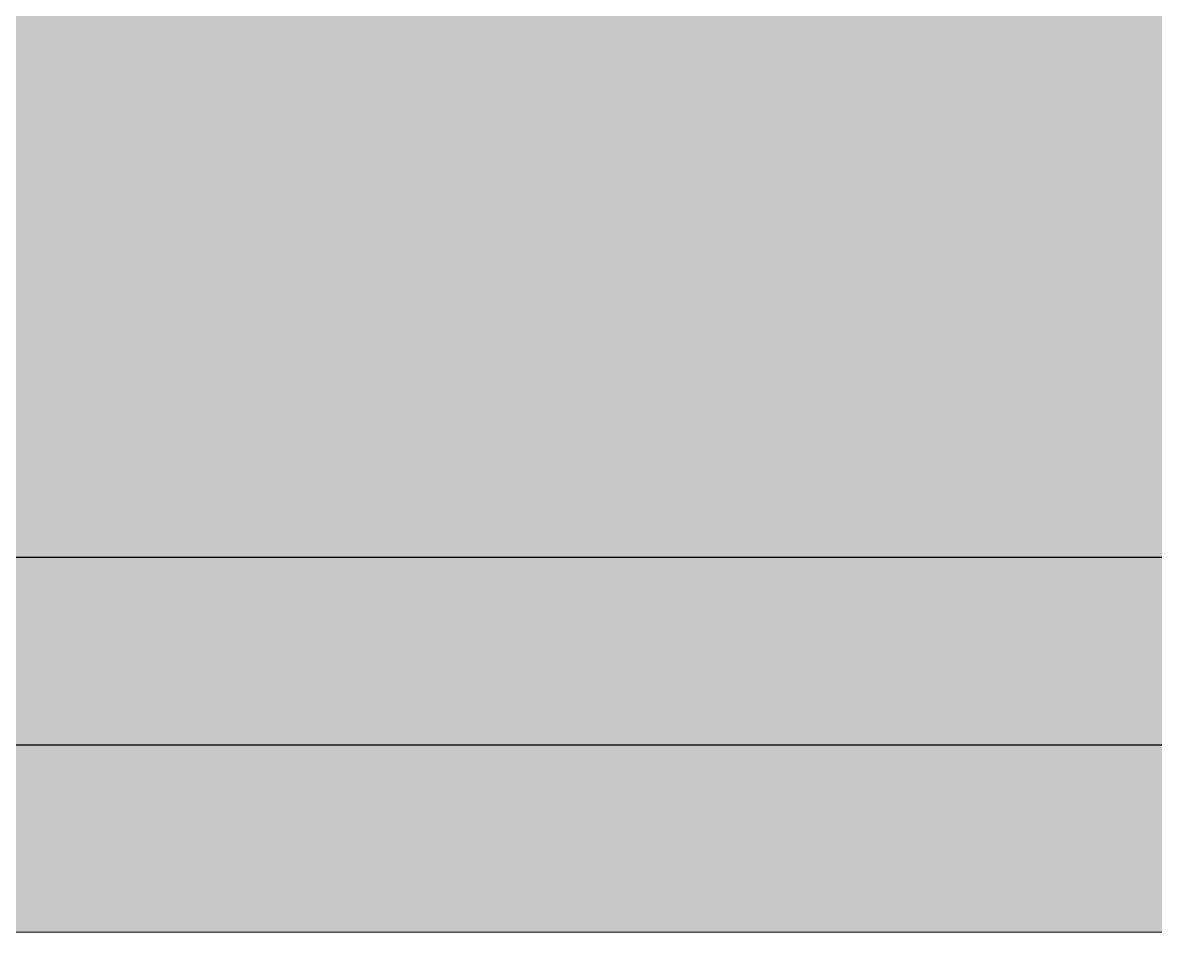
# Model space of a CAD drawing. Header units: millimetres. Extents: x 4103 to 4403, y 3794 to 4144.
# Drawn here: x 4147.94 to 4178.16, y 3793.8 to 3818.06 of the extents above; entities that cross this region are included whole.
import ezdxf

# ---------------------------------------------------------------- set-up
doc = ezdxf.new("R2010")
doc.units = ezdxf.units.MM
doc.layers.add('GREEN', color=7, linetype='Continuous', true_color=0x007f00)
doc.layers.add('GSCOLORFILL', color=7, linetype='Continuous', lineweight=0)

# ---------------------------------------------------------------- blocks, each defined once
blk = doc.blocks.new('NR-GM-31-6')
at = {"layer": 'GREEN', "true_color": 0x007f00}
blk.add_hatch(color=96, dxfattribs=at).paths.add_polyline_path([(-124.952, 5), (124.998, 5, 0.414214), (144.998, 25), (144.998, 325, 0.414214), (124.998, 345), (-125.002, 345, 0.414214), (-145.002, 325), (-145.002, 25, 0.414214), (-125.002, 5), (-125.002, 10, -0.414214), (-140.002, 25), (-140.002, 325, -0.414214), (-125.002, 340), (124.998, 340, -0.414214), (139.998, 325), (139.998, 25, -0.414214), (124.998, 10), (-124.952, 10)])
at = {"layer": 'GSCOLORFILL', "true_color": 0xf5f5f5, "transparency": 33554687}
blk.add_hatch(color=7, dxfattribs=at).paths.add_polyline_path([(-125.002, 0), (124.998, 0, 0.414214), (149.998, 25), (149.998, 325, 0.414214), (124.998, 350), (-125.002, 350, 0.414214), (-150.002, 325), (-150.002, 25, 0.414214)])
at = {"layer": 'GREEN', "linetype": 'Continuous', "transparency": 33554687}
blk.add_lwpolyline([(-124.952, 5), (124.998, 5, 0.414214), (144.998, 25), (144.998, 325, 0.414214), (124.998, 345), (-125.002, 345, 0.414214), (-145.002, 325), (-145.002, 25, 0.414214), (-125.002, 5), (-125.002, 10, -0.414214), (-140.002, 25), (-140.002, 325, -0.414214), (-125.002, 340), (124.998, 340, -0.414214), (139.998, 325), (139.998, 25, -0.414214), (124.998, 10), (-124.952, 10), (-124.952, 5)], format="xyb", close=True, dxfattribs=at).dxf.unprotected_set("ltscale", 0)
at = {"layer": 'GSCOLORFILL', "color": 4}
blk.add_lwpolyline([(-124.997, 0), (124.998, 0, 0.414214), (149.998, 25), (149.998, 325, 0.414214), (124.998, 350), (-125.002, 350, 0.414214), (-150.002, 325), (-150.002, 25, 0.414214), (-125.002, 0)], format="xyb", dxfattribs=at)

msp = doc.modelspace()

# ---------------------------------------------------------------- block references
msp.add_blockref('NR-GM-31-6', (4253.365, 3793.8))

doc.saveas('drawing.dxf')
